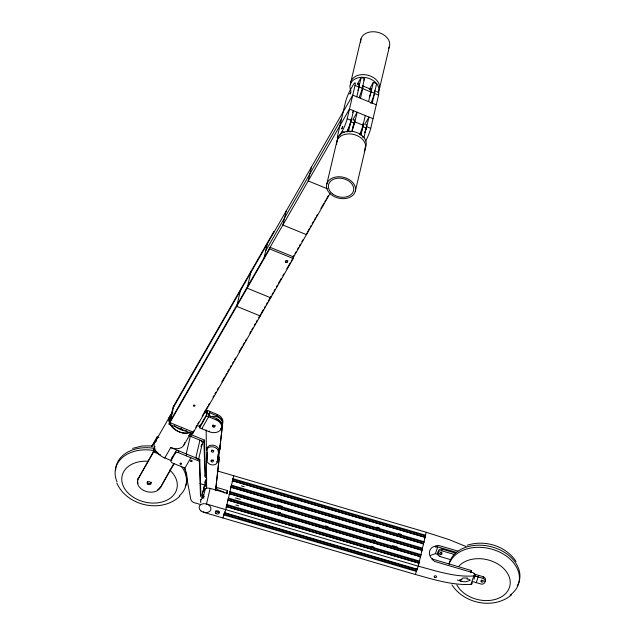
<?xml version="1.0" encoding="UTF-8"?>
<svg xmlns="http://www.w3.org/2000/svg" width="635" height="635" viewBox="0 0 635 635"><rect width="100%" height="100%" fill="white"/><g stroke="black" fill="none" stroke-linecap="round" stroke-linejoin="round"><path stroke-width="0.95" d="M215.9 490.68A4.016 2.929 13.3 0 1 215.709 489.514L219.21 457.859A6.199 4.516 13.3 0 0 218.123 454.795M218.281 453.152A6.723 4.897 13.3 0 0 219.567 450.699L222.615 423.577A8.033 5.85 13.3 0 0 218.821 417.671A8.033 5.85 13.3 0 0 210.542 416.798M215.709 489.514L219.21 457.859M219.567 450.699L222.615 423.577M217.265 461.891L218.869 450.683A6.025 4.389 13.3 0 0 213.146 445.206A6.025 4.389 13.3 0 0 206.994 449.112L206.962 460.343A5.223 3.802 13.3 0 0 211.82 464.868A5.223 3.802 13.3 0 0 217.265 461.891L218.869 450.683M219.837 445.532A6.025 4.389 13.3 0 1 219.853 446.5L218.249 457.708A5.223 3.802 13.3 0 1 218.21 457.978M219.853 446.5L218.623 456.097A5.223 3.802 13.3 0 1 218.424 456.898M174.236 463.502L160.33 487.72A12.057 8.779 13.3 0 1 144.828 490.974A12.057 8.779 13.3 0 1 138.255 478.695L153.853 450.898L157.948 452.572M153.265 451.929L154.559 446.413M155.646 441.825L156.289 439.071M138.255 478.695L153.607 451.969L154.94 446.302M156.234 440.785L157.139 436.959L158.837 437.658M169.021 424.172L269.692 248.904L270.073 247.293L293.624 256.929L293.243 258.54L192.572 433.808L169.021 424.172L173.061 407.019L273.733 231.751L273.36 233.362M173.958 405.471L169.918 422.616L193.461 432.252L193.842 430.649M160.33 487.72L168.942 472.091M171.101 460.518L171.513 458.772L175.673 451.525A2.413 1.754 13.3 0 1 178.768 450.874L178.364 452.62A2.413 1.754 13.3 0 0 175.26 453.271L171.101 460.518A2.413 1.754 13.3 0 0 172.418 462.971L184.92 468.09L190.786 499.293A4.985 3.627 13.3 0 0 194.469 502.737L200.025 504.365M175.26 453.271L175.673 451.525M186.182 453.906L190.349 436.221M186.245 455.843L186.65 454.104M190.817 436.412L191.23 434.665M192.572 433.808L193.016 431.903M197.041 425.49L199.739 426.601L200.223 425.132L199.588 427.807L209.153 431.721A9.239 6.731 13.3 0 0 221.036 429.236A9.239 6.731 13.3 0 0 215.995 419.822L206.431 415.901L207.693 410.543L217.257 414.457A9.239 6.731 13.3 0 1 221.956 424.394M198.644 459.145L202.152 444.246A4.016 2.929 13.3 0 0 199.961 440.15L195.794 457.843A4.016 2.929 13.3 0 1 197.779 459.367M209.899 411.448L208.637 416.806L201.795 428.712M204.121 497.999L202.248 497.443A2.413 1.754 13.3 0 1 200.446 495.57L199.326 461.2L199.739 459.454L170.728 447.58L164.782 457.938L163.957 457.597A13.264 8.882 29.9 0 1 156.67 440.372M206.653 477.957A2.413 1.754 13.3 0 1 205.026 476.139L203.906 441.762L204.319 440.023L189.484 433.951M199.358 461.597L199.739 459.478M203.938 442.166L204.319 440.071M240.744 289.187L236.704 306.34L260.255 315.976L260.628 314.365L258.667 317.786M209.153 431.721L209.312 431.054M206.7 450.644A6.723 4.897 13.3 0 1 206.327 449.326L206.788 447.397M206.597 488.545L206.391 458.454L206.994 455.882A6.199 4.516 13.3 0 1 207.359 454.676M215.995 419.822L216.305 418.481L208.947 415.465M221.98 425.212A9.239 6.731 13.3 0 0 216.94 415.798L217.257 414.457M251.182 271.018L247.142 288.163L270.693 297.799L271.066 296.196L268.224 301.149M206.962 460.343L207.097 451.993M200.446 495.57L200.858 493.824L199.771 459.859M205.026 476.139L205.438 474.393L204.351 440.42M202.248 497.443L202.66 495.705A2.413 1.754 13.3 0 1 200.858 493.824M205.319 488.521L203.859 494.736A6.025 4.389 13.3 0 0 202.144 495.927M205.954 485.846L206.7 482.663M203.795 511.516L203.613 512.302L415.361 574.477C431.943 579.009 448.707 584.359 466.05 584.525C467.503 584.041 473.44 585.462 472.122 582.454M264.128 257.651L267.414 243.713M215.463 487.069L227.592 490.633L226.965 493.308L210.169 488.378L206.486 503.984L418.243 566.166C436.356 570.952 454.843 577.35 473.845 575.945C477.242 575.54 473.639 572.381 471.861 572.381L434.499 561.411L433.34 560.213A29.639 20.256 19.1 0 1 432.324 559.054C427.411 555.085 428.784 547.211 435.356 546.195A29.639 20.256 19.1 0 1 436.753 545.743L438.285 545.338L457.962 551.109M286.163 211.074L282.877 225.004L306.427 234.64L309.237 228.79M226.663 492.871L227.195 491.419M224.869 511.897L224.687 512.683L417.187 569.214L417.378 568.42M233.72 475.742L225.742 509.635L222.861 517.954M311.475 166.989L308.197 180.927L327.215 188.706M350.925 81.685L360.99 38.918M339.733 135.509L342.106 131.366A9.644 1.405 -67.7 0 0 347.194 118.729L355.021 85.495A9.644 1.405 -67.7 0 0 352.965 85.28L350.591 89.416A9.644 1.405 -67.7 0 0 345.503 102.06L337.677 135.287A9.644 1.405 -67.7 0 0 338.812 136.969M361.204 77.327L358.958 86.86L362.267 88.217L364.514 78.684L361.204 77.327L357.195 84.32M346.829 131.786A9.644 1.405 -67.7 0 0 351.242 120.38L353.512 110.736L352.56 112.387M356.791 96.798L359.069 87.154A9.644 1.405 -67.7 0 0 358.481 84.796M352.044 131.643L354.06 123.063L350.75 121.706L348.504 131.239L350.163 131.913M352.036 130.08A9.644 1.405 -67.7 0 0 354.917 121.888L357.188 112.236L352.909 119.69M360.474 98.306L362.744 88.662A9.644 1.405 -67.7 0 0 362.164 86.304M359.735 134.271A9.644 1.405 -67.7 0 0 363.014 125.198L365.284 115.554M368.57 101.616L370.84 91.972A9.644 1.405 -67.7 0 0 369.999 89.916M360.87 135.255L362.895 126.675L366.204 128.032L363.958 137.565L362.299 136.882M373.348 82.296L371.102 91.829L374.412 93.186L376.658 83.653L373.348 82.296L369.332 89.289M364.942 132.143A9.644 1.405 -67.7 0 0 366.689 126.706L368.967 117.054L364.68 124.508M372.245 103.124L374.523 93.48A9.644 1.405 -67.7 0 0 374.38 90.781M355.251 191.5A14.716 10.716 13.3 0 0 336.55 176.911A14.716 10.716 13.3 0 0 331.319 194.739A14.716 10.716 13.3 0 0 355.251 191.5L365.323 148.741M365.657 141.002A9.644 1.405 -67.7 0 0 370.737 128.357L378.563 95.131A9.644 1.405 -67.7 0 0 378.222 92.559M416.25 570.714L416.695 568.833M424.99 536.107L425.172 535.321M217.226 470.9L426.228 532.273L418.243 566.166L415.361 574.477M451.199 559.832L439.809 556.482L439.952 555.879M454.12 554.418L441.777 550.799C443.381 548.108 439.341 548.965 438.626 550.426A5.485 3.993 13.3 0 0 438.086 551.99L438.404 553.434M471.035 572.143L471.416 570.532L432.324 559.054M478.615 575.366L476.266 582.66M472.472 581.549L481.655 584.192L483.465 583.859L484.64 582.851A5.485 3.993 13.3 0 0 485.18 581.279C485.727 579.033 481.997 578.826 483.449 576.786L473.869 573.969M326.827 183.936L336.963 140.954M379.285 89.471L389.422 46.482M470.829 572.421L471.416 570.532M231.315 485.378L230.815 487.085L423.323 543.616L423.823 541.909M223.83 514.755L224.33 513.048L416.838 569.579M424.759 537.178L425.347 535.448M422.299 548.37L421.799 550.077L229.298 493.546M420.775 554.831L420.275 556.538L227.774 500.015M419.251 561.292L418.759 562.999L226.251 506.476M226.631 493.403L227.592 490.633M226.639 493.816L227.274 491.966M227.005 493.443L227.6 491.72M232.243 481.647L232.521 480.838L425.029 537.361L424.744 538.178M230.719 488.117L231.005 487.299L423.505 543.83L423.228 544.639M229.195 494.578L229.481 493.76L421.981 550.291L421.703 551.101M227.671 501.039L227.957 500.221L420.465 556.752L420.179 557.57M226.155 507.5L226.433 506.69L418.941 563.213L418.656 564.031M418.084 562.928L418.37 562.11M430.379 555.403L435.404 553.649L437.706 546.997M470.972 584.264L473.845 575.945M473.94 579.231L475.377 575.072M173.577 407.075L352.75 95.147L376.293 104.783M151.86 446.151L157.139 436.959M151.868 446.778L156.885 438.031M155.019 442.135L169.886 416.258M171.045 415.6L171.934 414.044M265.771 250.682L341.59 118.674M363.625 80.24L364.514 78.684M170.291 421.013L349.464 109.077L373.007 118.713M180.792 428.99L181.689 427.434M183.952 445.032L191.238 432.348M169.926 470.384L173.863 463.534M292.989 257.088L293.973 255.365M294.957 253.651L295.95 251.928M297.426 249.357L298.418 247.634M299.402 245.92L300.387 244.197M301.871 241.625L302.855 239.903M310.213 227.1L311.182 225.401M312.158 223.71L313.619 221.163M314.595 219.472L315.563 217.773M316.54 216.083L317.516 214.384M320.921 208.447L323.842 203.367M324.818 201.668L325.795 199.969M326.763 198.279L328.224 195.731M195.802 427.228L196.786 425.514M197.771 423.807L198.747 422.092M202.192 416.108L205.137 410.98M206.121 409.273L207.589 406.71M208.574 404.995L209.558 403.288M212.995 397.304L213.971 395.589M214.955 393.883L215.94 392.168M217.416 389.604L218.392 387.898M221.829 381.913L224.782 376.777M225.758 375.071L226.743 373.364M227.727 371.65L229.195 369.086M230.18 367.379L231.164 365.665M232.64 363.101L233.616 361.394M234.601 359.68L235.585 357.973M239.022 351.988L241.967 346.853M242.951 345.146L244.419 342.582M245.404 340.868L246.388 339.161M249.825 333.177L250.809 331.47M251.793 329.755L252.77 328.049M254.246 325.485L255.23 323.771M256.207 322.064L257.191 320.35M261.104 313.539L263.477 309.412M264.422 307.761L265.374 306.102M266.327 304.451L267.272 302.8M272.05 294.489L273.026 292.775M274.01 291.068L274.987 289.362M276.463 286.806L277.439 285.099M278.424 283.393L281.361 278.265M282.837 275.709L283.813 274.002M286.758 268.883L288.226 266.319M288.663 265.565L290.187 262.906M291.132 261.271L292.148 259.493M293.1 257.834L330.279 193.103M206.716 412.25L207.693 410.543M199.739 426.601L206.804 414.298L204.78 411.051M199.588 427.807L206.431 415.901M208.605 414.488L209.582 412.79L216.94 415.798M184.92 468.09L190.865 457.74M200.882 446.461L202.152 444.246M484.83 581.477L485.013 581.239A5.485 3.993 13.3 0 0 485.561 579.676L485.076 577.961L483.449 576.786M179.737 496.3C161.409 513.675 126.762 505.968 116.792 482.981M511.524 594.892C493.966 609.743 464.121 603.893 451.937 584.875M132.628 448.373L142.232 445.976L151.908 445.881M467.201 545.259C484.592 539.52 505.984 545.854 516.025 561.523M461.661 579.223L459.494 579.993L460.819 581.025M466.852 579.001L468.852 579.231A5.342 3.096 -15.2 0 1 469.265 579.366L470.21 580.08A0.937 0.587 -22.5 0 1 470.075 580.453L465.899 581.747A14.946 12.311 -28.2 0 1 461.407 581.223M441.777 550.799L439.714 550.886L438.245 552.029A5.485 3.993 13.3 0 0 437.706 553.593L438.182 555.308L439.809 556.482M232.339 480.624L424.847 537.146M241.387 485.878L244.229 486.712M376.658 527.129L379.5 527.963M398.462 533.535L401.312 534.368M456.525 552.41L435.356 546.195A1.873 0.905 -38.8 0 0 435.364 546.806M442.158 549.188L455.446 553.093M277.455 504.912L282.202 506.301M199.977 483.576L205.534 485.203M435.404 553.649L438.206 554.474M235.498 497.967L240.236 499.364M277.828 511.929L280.678 512.77M325.247 525.851L328.089 526.693M372.658 539.782L375.507 540.615M392.573 545.624L397.32 547.021M235.871 504.992L238.712 505.825M202.66 495.705L204.534 496.252M474.44 575.858L483.076 578.39M371.142 546.243L373.983 547.076M457.351 580.017L461.018 581.096M426.228 532.273L448.993 539.559L465.915 546.457M362.776 85.931L370.864 89.241M376.571 91.575L378.595 92.408M355.021 85.495L359.069 87.154M362.744 88.662L370.84 91.972M374.523 93.48L378.563 95.131M347.194 118.729L351.242 120.38M354.917 121.888L363.014 125.198M366.689 126.706L370.737 128.357M342.106 131.366L344.535 132.358M269.692 248.904L293.243 258.54M209.264 414.131L207.058 413.226L205.542 410.789M188.587 435.499L203.906 441.762M178.364 452.62L199.326 461.2M153.607 451.969L160.393 454.747M163.957 457.597L171.148 460.542M205.788 409.718L207.312 412.155M206.994 455.882L207.01 457.819M206.192 429.879L206.327 449.326M202.875 492.712A6.025 4.389 13.3 0 1 210.169 488.378M201.041 499.904A6.025 4.389 13.3 0 1 201.009 499.285M202.621 496.53A6.025 4.389 13.3 0 1 203.557 496.022L203.113 497.903A6.025 4.389 13.3 0 0 200.866 502.706M205.478 483.14A6.025 4.389 13.3 0 1 206.788 478.838M203.287 495.586A6.025 4.389 13.3 0 1 205.002 489.863M219.408 511.842A2.008 1.46 13.3 0 1 217.305 512.326A2.008 1.46 13.3 0 1 215.725 510.905M218.464 510.865A0.802 0.587 13.3 0 1 217.797 511.516A0.802 0.587 13.3 0 1 216.892 510.85M205.7 485.354A6.025 4.389 13.3 0 1 206.78 479.941M203.819 488.696A6.025 4.389 13.3 0 1 206.272 484.505M203.502 490.029A6.025 4.389 13.3 0 1 206.764 485.577M432.237 559.959A1.873 1.064 70.3 0 1 432.308 559.038M461.343 581.335A10.604 8.231 -20.5 0 1 460.748 581.136M461.653 579.088A11.128 6.215 -9.5 0 1 462.359 579.009M462.439 578.104A14.946 7.588 -9.1 0 1 467.519 578.096M441.984 552.775A1.206 0.881 13.3 0 1 440.682 552.791M437.602 546.735A4.12 1.683 -28.6 0 1 435.316 546.838M216.305 418.481A9.239 6.731 13.3 0 1 220.591 428.919M214.971 425.601A1.206 0.881 13.3 0 1 212.955 425.085M362.641 85.392A12.057 1.754 -67.7 0 1 359.156 97.33M357.902 84.296A12.057 1.754 -67.7 0 1 357.949 90.368M370.046 89.265A12.057 1.754 -67.7 0 1 369.34 97.496M374.785 90.361A12.057 1.754 -67.7 0 1 370.808 103.426M350.885 90.646A14.716 10.716 13.3 0 1 363.982 77.359A14.716 10.716 13.3 0 1 378.373 92.908M350.615 84.86A14.716 10.716 13.3 0 1 367.8 75.2A14.716 10.716 13.3 0 1 378.182 91.71M360.743 42.22A14.716 10.716 13.3 0 1 377.5 32.234A14.716 10.716 13.3 0 1 388.501 48.514M353.33 120.118A12.057 1.754 -67.7 0 1 352.695 127.619M351.123 118.88A12.057 1.754 -67.7 0 1 347.147 131.953M362.926 123.269A12.057 1.754 -67.7 0 1 360.251 134.636M365.768 124.817A12.057 1.754 -67.7 0 1 364.839 132.588M337.344 141.875A14.716 10.716 13.3 0 1 354.187 131.723A14.716 10.716 13.3 0 1 364.847 148.296M336.709 144.558A14.716 10.716 13.3 0 1 353.56 134.406A14.716 10.716 13.3 0 1 364.22 150.979M287.893 260.691A1.206 0.881 13.3 0 1 286.067 260.66M217.71 419.973A8.033 5.85 13.3 0 1 222.004 426.148M220.17 448.127A6.723 4.897 13.3 0 1 218.083 451.167M214.932 425.585A1.206 0.881 13.3 0 1 213.019 425.132M213.654 450.421A1.206 0.881 13.3 0 1 211.868 449.89M206.391 458.454A6.199 4.516 13.3 0 1 207.28 456.494M217.511 457.359A6.199 4.516 13.3 0 1 218.599 460.423M216.321 486.942A4.016 2.929 13.3 0 0 219.035 490.268L222.845 491.609A4.016 2.929 13.3 0 1 224.893 492.982M213.487 460.05A1.206 0.881 13.3 0 1 211.741 460.05M219.392 446.818A6.025 4.389 13.3 0 1 219.48 448.112M217.638 460.28A5.223 3.802 13.3 0 1 216.813 462.018M206.613 450.715A6.025 4.389 13.3 0 1 212.765 446.818A6.025 4.389 13.3 0 1 218.496 452.295M189.928 432.284A13.351 8.938 29.9 0 1 173.022 427.792A13.351 8.938 29.9 0 1 171.585 414.33M186.722 430.927A13.351 8.938 29.9 0 1 174.315 425.553M170.664 419.918A13.351 8.938 29.9 0 1 172.879 412.083M206.716 476.067A2.413 1.754 13.3 0 1 205.438 474.393M171.76 460.478A2.413 1.754 13.3 0 1 171.513 458.772M160.584 486.648A12.057 8.779 13.3 0 1 157.647 489.522M138.081 483.306A12.057 8.779 13.3 0 1 138.509 477.623M151.289 482.259A2.008 1.46 13.3 0 1 149.193 483.505A2.008 1.46 13.3 0 1 147.328 481.671M181.356 466.249A36.163 26.337 13.3 0 1 179.324 495.887M117.023 481.79A36.163 26.337 13.3 0 1 154.313 450.612M169.704 470.035A28.123 20.487 13.3 0 1 163.354 501.618A28.123 20.487 13.3 0 1 122.865 485.053A28.123 20.487 13.3 0 1 148.312 461.28M184.182 467.741A36.163 26.337 13.3 0 1 185.293 486.481M115.61 470.075A36.163 26.337 13.3 0 1 154.821 448.469M482.973 580.485A1.206 0.881 13.3 0 1 481.513 580.065M449.08 564.094A36.163 26.337 13.3 0 1 500.674 552.609A36.163 26.337 13.3 0 1 510 595.154M458.502 566.571A28.123 20.487 13.3 0 1 501.277 566.388A28.123 20.487 13.3 0 1 498.435 598.321A28.123 20.487 13.3 0 1 456.867 584.922M449.056 563.761A36.163 26.337 13.3 0 1 494.101 547.553A36.163 26.337 13.3 0 1 517.303 585.748M190.008 432.197A13.264 8.882 29.9 0 1 173.498 428.292A13.264 8.882 29.9 0 1 170.998 414.933M184.65 442.73A13.264 8.882 29.9 0 1 170.728 447.58M172.275 457.248A11.247 7.533 29.9 0 1 171.839 457.343M341.765 128.786L342.709 126.706L341.765 128.786M349.972 93.94L350.885 91.853L349.972 93.94M224.099 514.112L223.917 514.906L416.417 571.429L416.608 570.643L224.099 514.112M233.029 478.695L232.743 479.504L425.252 536.035L425.537 535.218L233.029 478.695M231.505 485.156L231.227 485.973L423.728 542.496L424.013 541.687L231.505 485.156M229.981 491.617L229.703 492.435L422.204 548.957L422.489 548.148L229.981 491.617M228.465 498.078L228.179 498.896L420.688 555.427L420.965 554.609L228.465 498.078M226.941 504.547L226.655 505.357L419.163 561.888L419.441 561.07L226.941 504.547M200.914 510.897A6.025 4.389 13.3 0 0 210.82 509.834A6.025 4.389 13.3 0 0 203.406 503.69A6.025 4.389 13.3 0 0 200.914 510.897M215.932 513.445A2.008 1.46 13.3 0 0 219.234 513.088A2.008 1.46 13.3 0 0 216.765 511.04A2.008 1.46 13.3 0 0 215.932 513.445M434.642 577.294A1.206 0.873 8.6 0 0 436.562 576.858A1.206 0.873 8.6 0 0 434.927 575.802A1.206 0.873 8.6 0 0 434.642 577.294M212.939 426.807A1.206 0.881 13.3 0 0 214.916 426.593A1.206 0.881 13.3 0 0 213.431 425.371A1.206 0.881 13.3 0 0 212.939 426.807M332.542 193.85A12.859 9.366 13.3 0 0 353.457 191.024A12.859 9.366 13.3 0 0 337.114 178.276A12.859 9.366 13.3 0 0 332.542 193.85M285.718 262.295A1.206 0.881 13.3 0 0 287.671 262.017A1.206 0.881 13.3 0 0 286.131 260.834A1.206 0.881 13.3 0 0 285.718 262.295M193.675 405.979A0.802 0.587 13.3 0 0 194.993 405.836A0.802 0.587 13.3 0 0 194.008 405.019A0.802 0.587 13.3 0 0 193.675 405.979M211.78 451.818A1.206 0.881 13.3 0 0 213.733 451.533A1.206 0.881 13.3 0 0 212.185 450.35A1.206 0.881 13.3 0 0 211.78 451.818M211.336 461.637A1.206 0.881 13.3 0 0 213.289 461.351A1.206 0.881 13.3 0 0 211.733 460.169A1.206 0.881 13.3 0 0 211.336 461.637M190.873 461.256A0.802 0.587 13.3 0 0 192.199 461.113A0.802 0.587 13.3 0 0 191.206 460.296A0.802 0.587 13.3 0 0 190.873 461.256M180.276 464.066A0.802 0.587 13.3 0 0 181.594 463.923A0.802 0.587 13.3 0 0 180.61 463.106A0.802 0.587 13.3 0 0 180.276 464.066M147.733 484.076A2.008 1.46 13.3 0 0 150.995 483.616A2.008 1.46 13.3 0 0 148.423 481.64A2.008 1.46 13.3 0 0 147.733 484.076M481.259 581.787A1.206 0.881 13.3 0 0 483.243 581.573A1.206 0.881 13.3 0 0 481.759 580.35A1.206 0.881 13.3 0 0 481.259 581.787M439.968 554.188A1.206 0.881 13.3 0 0 441.952 553.982A1.206 0.881 13.3 0 0 440.468 552.752A1.206 0.881 13.3 0 0 439.968 554.188"/></g></svg>
